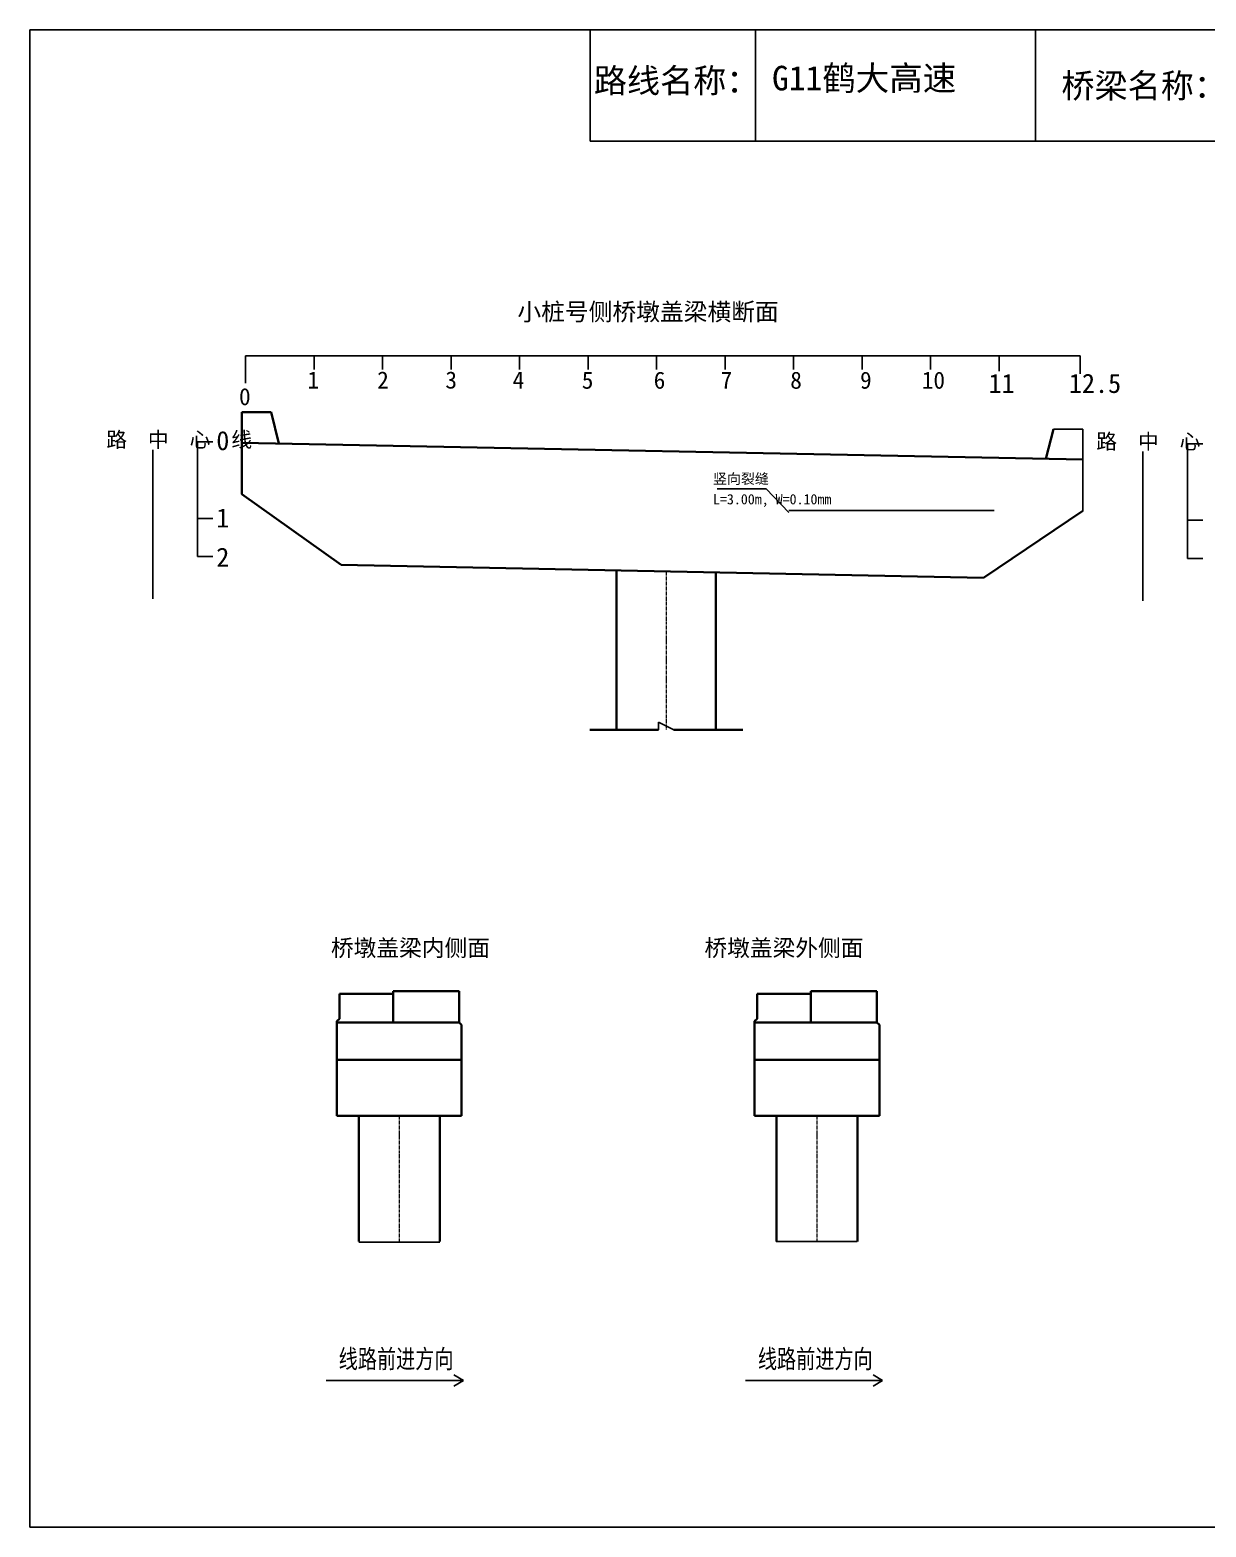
# Model space of a CAD drawing. Header units: millimetres. Extents: x 0 to 530, y -2790 to -99.
# Drawn here: x 0 to 287.2, y -930 to -564.4 of the extents above; entities that cross this region are included whole.
import ezdxf
from ezdxf.enums import TextEntityAlignment as Align

# ---------------------------------------------------------------- set-up
doc = ezdxf.new("R2010")
doc.units = ezdxf.units.MM
doc.linetypes.add('EBG_CENTER', pattern=[1.1, 0.8, -0.15, 0, -0.15])
doc.layers.add('Center', color=3, linetype='EBG_CENTER', lineweight=18)
doc.layers.add('中粗实线', color=4, linetype='Continuous', lineweight=35)
for name, color, linetype in [('图层1', 7, 'Continuous'), ('文字', 1, 'Continuous'), ('病害', 5, 'Continuous')]:
    doc.layers.add(name, color=color, linetype=linetype)
doc.styles.add('HAN', font='', dxfattribs={"width": 0.75})
doc.styles.get("Standard").update_dxf_attribs({"font": 'simsun.ttc', "height": 4.25})
doc.styles.get('HAN').set_extended_font_data('SimSun')

# ---------------------------------------------------------------- blocks, each defined once
blk = doc.blocks.new('88888')
for p, q in [((1243.215, -3599.279), (1245.415, -3599.279)), ((1245.415, -3599.279), (1245.261, -3599.19)), ((1245.415, -3599.279), (1245.261, -3599.367))]:
    blk.add_line(p, q)
at = {"layer": '文字', "color": 0, "style": 'HAN', "width": 0.75}
blk.add_text('线路前进方向', height=0.3, dxfattribs=at).set_placement((1244.335, -3599.082), align=Align.CENTER)

msp = doc.modelspace()

# ---------------------------------------------------------------- linework, layer by layer
at = {"color": 0}
for p, q in [((0, -564.41), (530.24, -564.41)), ((0, -930), (0, -564.41)), ((136.78, -564.41), (136.78, -591.59)), ((245.6, -564.41), (245.6, -591.59)), ((136.78, -591.59), (530.24, -591.59)), ((52.68, -650.67), (52.68, -643.98)), ((52.68, -643.98), (69.4, -643.98)), ((69.4, -643.98), (69.4, -647.32)), ((69.4, -643.98), (86.13, -643.98)), ((86.13, -643.98), (102.85, -643.98)), ((86.13, -643.98), (86.13, -647.32)), ((102.85, -643.98), (119.58, -643.98)), ((102.85, -643.98), (102.85, -647.32)), ((119.58, -643.98), (136.3, -643.98)), ((119.58, -643.98), (119.58, -647.32)), ((136.3, -643.98), (153.03, -643.98)), ((136.3, -643.98), (136.3, -647.32)), ((153.03, -643.98), (169.75, -643.98)), ((153.03, -643.98), (153.03, -647.32)), ((169.75, -643.98), (186.48, -643.98)), ((169.75, -643.98), (169.75, -647.32)), ((186.48, -643.98), (203.2, -643.98)), ((186.48, -643.98), (186.48, -647.32)), ((186.48, -643.98), (199.86, -643.98)), ((203.2, -643.98), (219.93, -643.98)), ((203.2, -643.98), (203.2, -647.32)), ((203.2, -643.98), (206.55, -643.98)), ((219.93, -643.98), (236.65, -643.98)), ((219.93, -643.98), (219.93, -647.32)), ((236.66, -644.02), (236.66, -647.77)), ((44.63, -665.02), (40.9, -665.02)), ((40.9, -665.02), (40.9, -693.03)), ((286.4, -665.47), (282.67, -665.47)), ((282.67, -665.47), (282.67, -693.48)), ((40.9, -683.69), (44.63, -683.69)), ((282.67, -684.14), (286.4, -684.14)), ((40.9, -693.03), (44.63, -693.03)), ((282.67, -693.48), (286.4, -693.48)), ((153.53, -735.32), (153.53, -733.45)), ((530.24, -930), (0, -930))]:
    msp.add_line(p, q, dxfattribs=at)
for p, q in [((236.66, -644.02), (256.44, -644.02)), ((256.44, -644.02), (256.44, -648.43)), ((249.97, -661.88), (257.12, -661.88)), ((257.12, -661.88), (257.12, -669.35)), ((257.12, -669.35), (257.12, -681.86)), ((153.53, -733.45), (157.26, -735.32)), ((80.29, -860.42), (100.06, -860.42)), ((182.26, -860.24), (202.03, -860.24))]:
    msp.add_line(p, q)
at = {"color": 1}
for p, q in [((29.99, -666.91), (29.99, -703.35)), ((271.76, -667.36), (271.76, -703.8))]:
    msp.add_line(p, q, dxfattribs=at)
at = {"color": 7}
msp.add_line((185.35, -681.77), (235.45, -681.77), dxfattribs=at)
at = {"color": 0}
msp.add_lwpolyline([(0, -564.41), (530.24, -564.41), (530.24, -930), (0, -930)], dxfattribs=at)
at = {"color": 7}
msp.add_lwpolyline([(185.35, -682.27), (179.8, -676.51), (167.8, -676.51)], dxfattribs=at)
at = {"layer": 'Center', "color": 1}
for p, q in [((155.39, -696.83), (155.39, -735.32)), ((90.2, -829.62), (90.2, -860.3)), ((192.2, -829.62), (192.2, -860.3))]:
    msp.add_line(p, q, dxfattribs=at)
at = {"layer": '中粗实线', "color": 0}
for p, q in [((51.73, -665.24), (51.73, -657.77)), ((51.73, -657.77), (58.88, -657.77)), ((58.88, -657.77), (60.75, -665.42)), ((51.73, -665.24), (51.73, -677.75)), ((257.12, -669.35), (51.73, -665.24)), ((249.97, -661.88), (248.1, -669.17)), ((51.73, -677.75), (76, -695.04)), ((232.85, -698.17), (257.12, -681.86)), ((232.85, -698.17), (76, -695.04)), ((143.26, -696.58), (143.26, -735.32)), ((167.53, -697.07), (167.53, -735.32)), ((153.53, -735.32), (136.72, -735.32)), ((174.07, -735.32), (157.26, -735.32)), ((75.58, -799.78), (88.68, -799.78)), ((75.58, -799.78), (75.58, -805.87)), ((88.68, -799.17), (104.82, -799.17)), ((88.68, -799.17), (88.68, -806.79)), ((104.82, -799.17), (104.82, -806.79)), ((177.59, -799.78), (190.68, -799.78)), ((177.59, -799.78), (177.59, -805.87)), ((190.68, -799.17), (206.82, -799.17)), ((190.68, -799.17), (190.68, -806.79)), ((206.82, -799.17), (206.82, -806.79)), ((75.58, -805.87), (74.98, -806.48)), ((74.98, -829.62), (74.98, -806.48)), ((74.98, -806.79), (104.82, -806.79)), ((104.82, -806.79), (105.42, -807.4)), ((105.42, -829.62), (105.42, -807.4)), ((177.59, -805.87), (176.98, -806.48)), ((176.98, -829.62), (176.98, -806.48)), ((176.98, -806.79), (206.82, -806.79)), ((206.82, -806.79), (207.43, -807.4)), ((207.43, -829.62), (207.43, -807.4)), ((74.98, -815.92), (105.42, -815.92)), ((176.98, -815.92), (207.43, -815.92)), ((74.98, -829.62), (105.42, -829.62)), ((80.3, -829.62), (80.3, -860.3)), ((100.1, -829.62), (100.1, -860.3)), ((176.98, -829.62), (207.43, -829.62)), ((182.31, -829.62), (182.31, -860.3)), ((202.1, -829.62), (202.1, -860.3))]:
    msp.add_line(p, q, dxfattribs=at)
at = {"layer": '病害', "color": 5}
for p, q in [((136.78, -564.41), (136.78, -591.59)), ((245.6, -564.41), (245.6, -591.59)), ((136.78, -591.59), (387.36, -591.59))]:
    msp.add_line(p, q, dxfattribs=at)
at = {"layer": '病害', "color": 0}
msp.add_line((177.19, -564.41), (177.19, -591.59), dxfattribs=at)

# ---------------------------------------------------------------- block references
at = {"xscale": 15.22421540404159, "yscale": 15.22421540404159, "zscale": 15.22421540404159}
for p in [(-18854.61, 53901.98), (-18752.24, 53901.98)]:
    msp.add_blockref('88888', p, dxfattribs=at)

# ---------------------------------------------------------------- texts
for s, height, p in [('1', 4.18, (67.77, -651.99)), ('2', 4.18, (84.8, -651.99)), ('3', 4.18, (101.45, -651.99)), ('4', 4.18, (117.86, -651.99)), ('5', 4.18, (134.76, -652.03)), ('6', 4.18, (152.32, -652.03)), ('7', 4.18, (168.66, -652.03)), ('8', 4.18, (185.67, -652.03)), ('9', 4.18, (202.72, -652.03)), ('10', 4.181, (217.78, -652.03)), ('11', 4.693, (234.1, -653.06)), ('12.5', 4.693, (253.71, -653.06)), ('0', 4.18, (51.06, -656.05)), ('路  中  心  线', 3.734, (18.64, -666.31)), ('0', 4.67, (45.51, -667.02)), ('路  中  心  线', 3.734, (260.41, -666.76)), ('1', 4.67, (45.51, -685.91)), ('2', 4.67, (45.51, -695.5))]:
    msp.add_text(s, height=height).set_placement(p)
at = {"color": 7}
for s, p in [('竖向裂缝', (166.8, -675.26)), ('L=3.00m, W=0.10mm', (166.8, -680.26))]:
    msp.add_text(s, height=2.5, dxfattribs=at).set_placement(p)
at = {"insert": (181.23, -573.17), "char_height": 6, "width": 62.0827, "attachment_point": 1}
msp.add_mtext('{\\fSimSun|b0|i0|c134|p2;\\C7;G11鹤大高速}', dxfattribs=at)
at = {"layer": '图层1'}
for s, p in [('路线名称：', (137.7, -579.75)), ('桥梁名称：', (251.89, -581))]:
    msp.add_text(s, height=5.93, dxfattribs=at).set_placement(p)
at = {"layer": '文字', "color": 0}
for s, height, p in [('小桩号侧桥墩盖梁横断面', 4.2544, (119.03, -635.36)), ('桥墩盖梁内侧面', 4.069, (73.5, -790.61)), ('桥墩盖梁外侧面', 4.069, (164.7, -790.61))]:
    msp.add_text(s, height=height, dxfattribs=at).set_placement(p)

doc.saveas('drawing.dxf')
